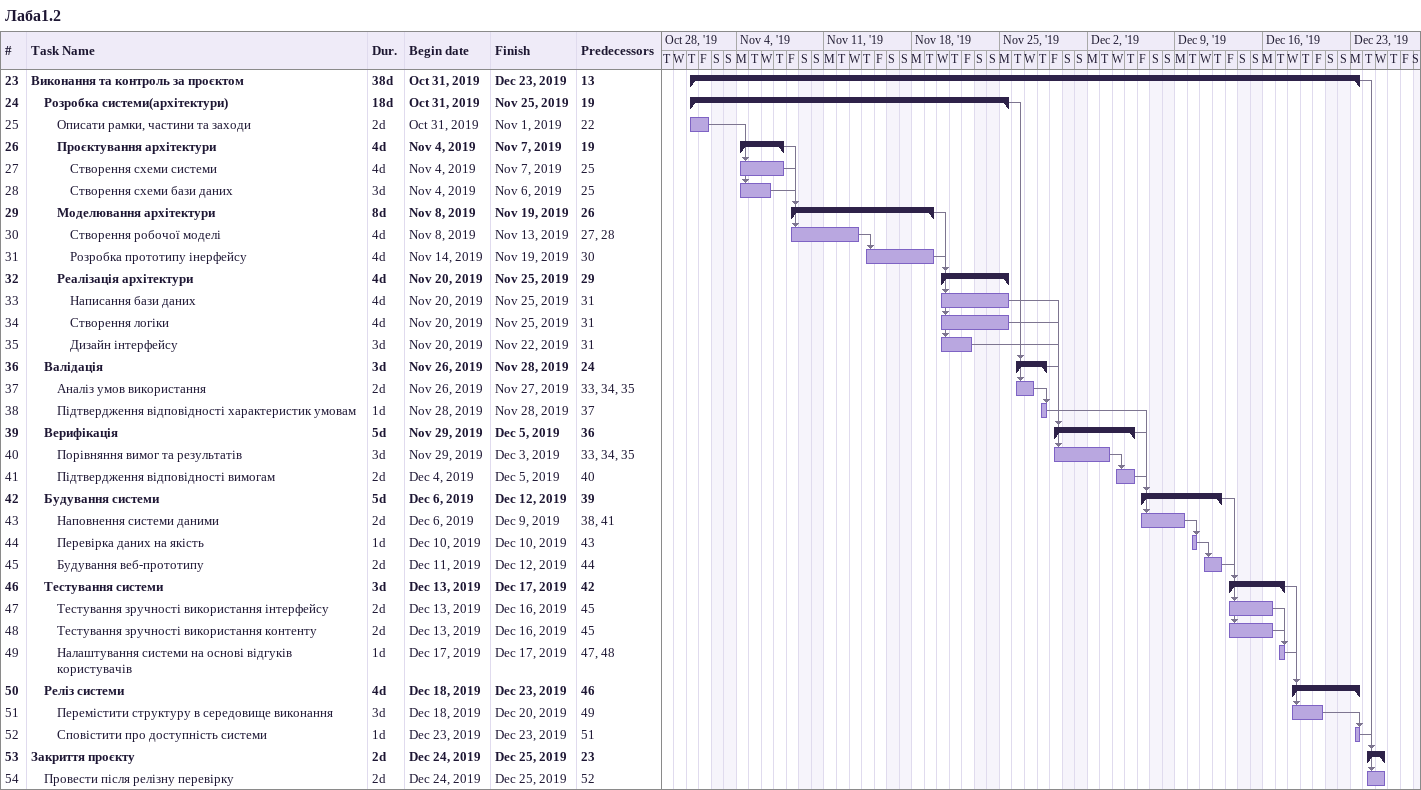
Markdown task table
Лаба1.2

| ID | Level | Task | Duration | Start | Finish | Predecessors |
|---|---|---|---|---|---|---|
| 23 | 1 | **Виконання та контроль за проєктом** | 38d | 2019-10-31 | 2019-12-23 | 13 |
| 24 | 2 | **Розробка системи(архітектури)** | 18d | 2019-10-31 | 2019-11-25 | 19 |
| 25 | 3 | Описати рамки, частини та заходи | 2d | 2019-10-31 | 2019-11-01 | 22 |
| 26 | 3 | **Проєктування архітектури** | 4d | 2019-11-04 | 2019-11-07 | 19 |
| 27 | 4 | Створення схеми системи | 4d | 2019-11-04 | 2019-11-07 | 25 |
| 28 | 4 | Створення схеми бази даних | 3d | 2019-11-04 | 2019-11-06 | 25 |
| 29 | 3 | **Моделювання архітектури** | 8d | 2019-11-08 | 2019-11-19 | 26 |
| 30 | 4 | Створення робочої моделі | 4d | 2019-11-08 | 2019-11-13 | 27, 28 |
| 31 | 4 | Розробка прототипу інерфейсу | 4d | 2019-11-14 | 2019-11-19 | 30 |
| 32 | 3 | **Реалізація архітектури** | 4d | 2019-11-20 | 2019-11-25 | 29 |
| 33 | 4 | Написання бази даних | 4d | 2019-11-20 | 2019-11-25 | 31 |
| 34 | 4 | Створення логіки | 4d | 2019-11-20 | 2019-11-25 | 31 |
| 35 | 4 | Дизайн інтерфейсу | 3d | 2019-11-20 | 2019-11-22 | 31 |
| 36 | 2 | **Валідація** | 3d | 2019-11-26 | 2019-11-28 | 24 |
| 37 | 3 | Аналіз умов використання | 2d | 2019-11-26 | 2019-11-27 | 33, 34, 35 |
| 38 | 3 | Підтвердження відповідності характеристик умовам | 1d | 2019-11-28 | 2019-11-28 | 37 |
| 39 | 2 | **Верифікація** | 5d | 2019-11-29 | 2019-12-05 | 36 |
| 40 | 3 | Порівняння вимог та результатів | 3d | 2019-11-29 | 2019-12-03 | 33, 34, 35 |
| 41 | 3 | Підтвердження відповідності вимогам | 2d | 2019-12-04 | 2019-12-05 | 40 |
| 42 | 2 | **Будування системи** | 5d | 2019-12-06 | 2019-12-12 | 39 |
| 43 | 3 | Наповнення системи даними | 2d | 2019-12-06 | 2019-12-09 | 38, 41 |
| 44 | 3 | Перевірка даних на якість | 1d | 2019-12-10 | 2019-12-10 | 43 |
| 45 | 3 | Будування веб-прототипу | 2d | 2019-12-11 | 2019-12-12 | 44 |
| 46 | 2 | **Тестування системи** | 3d | 2019-12-13 | 2019-12-17 | 42 |
| 47 | 3 | Тестування зручності використання інтерфейсу | 2d | 2019-12-13 | 2019-12-16 | 45 |
| 48 | 3 | Тестування зручності використання контенту | 2d | 2019-12-13 | 2019-12-16 | 45 |
| 49 | 3 | Налаштування системи на основі відгуків користувачів | 1d | 2019-12-17 | 2019-12-17 | 47, 48 |
| 50 | 2 | **Реліз системи** | 4d | 2019-12-18 | 2019-12-23 | 46 |
| 51 | 3 | Перемістити структуру в середовище виконання | 3d | 2019-12-18 | 2019-12-20 | 49 |
| 52 | 3 | Сповістити про доступність системи | 1d | 2019-12-23 | 2019-12-23 | 51 |
| 53 | 1 | **Закриття проєкту** | 2d | 2019-12-24 | 2019-12-25 | 23 |
| 54 | 2 | Провести після релізну перевірку | 2d | 2019-12-24 | 2019-12-25 | 52 |
